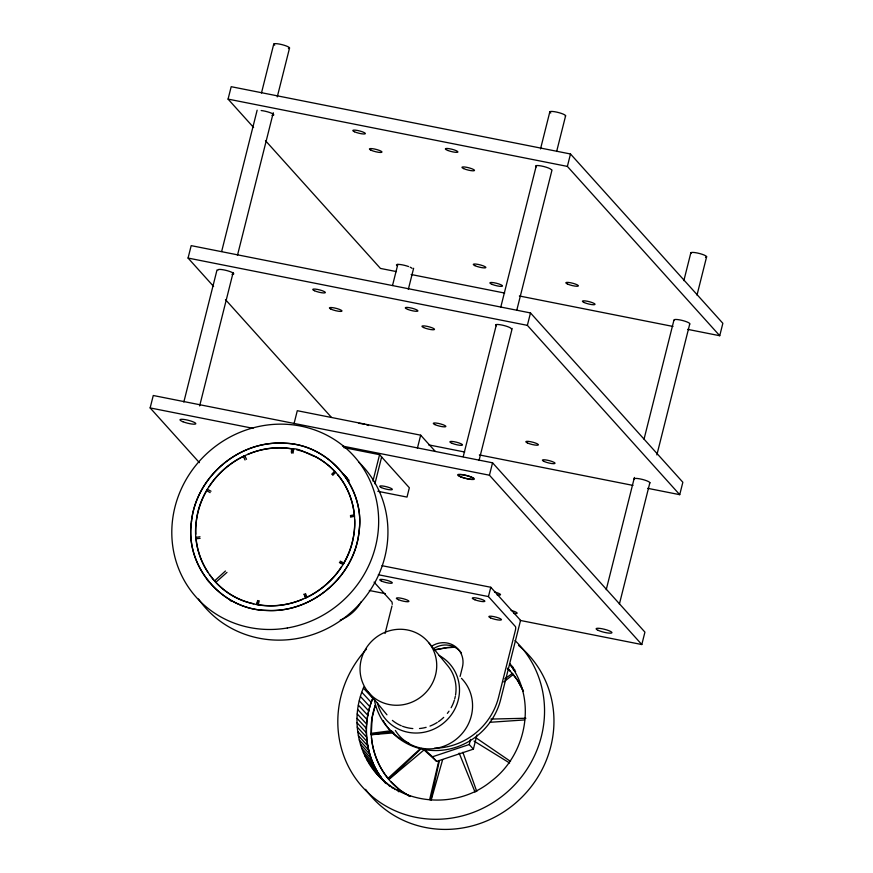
<?xml version="1.0" encoding="UTF-8"?>
<svg xmlns="http://www.w3.org/2000/svg" width="873" height="873" viewBox="0 0 873 873"><rect width="100%" height="100%" fill="white"/><g stroke="black" fill="none" stroke-linecap="round" stroke-linejoin="round"><path stroke-width="1.31" d="M363.921 686.822C349.898 718.228 357.395 758.037 383.705 780.811M406.567 794.561C376.634 776.981 363.615 737.412 375.357 705.089L372.127 717.737L371.265 734.739L393.887 732.851M392.272 604.334L392.064 602.119L374.059 582.105M293.066 453.174L293.666 449.18C278.291 446.365 262.064 448.231 247.714 454.418M291.506 452.869C289.367 442.011 311.912 456.448 315.469 456.634C324.985 461.752 333.355 468.845 339.913 477.422C353.107 494.947 357.657 518.224 352.943 539.558C343.984 584.343 294.354 615.847 250.136 602.992C215.216 594.273 191.34 557.727 196.163 522.283C200.528 476.691 247.059 440.778 292.291 448.875M291.953 452.923L292.761 448.984M430.935 799.93L439.37 760.569M302.756 599.216C288.396 605.404 272.169 607.259 256.793 604.454L257.644 600.537M258.168 604.749L259.237 600.766M429.636 799.657L438.901 760.47M199.415 462.668L150.145 407.92L153.266 395.502L492.558 462.81L644.929 632.128L641.808 644.536L520.243 620.43M213.612 286.442L188.066 258.059L191.187 245.64L530.489 312.938L682.85 482.256L679.729 494.675L647.668 488.313M253.617 127.491L228.071 99.107L231.192 86.689L570.495 153.986L722.855 323.305L719.734 335.723L687.673 329.361M183.832 402.038L217.006 269.975M221.655 251.489L257.142 110.184M261.464 93.018L273.729 44.152M199.644 405.912L233.146 272.529M237.456 255.363L273.282 112.737M277.265 96.892L289.541 48.026M294.026 423.721L297.289 410.703L420.677 435.18L435.234 451.363M392.523 285.515L397.826 264.377M408.324 289.389L413.627 268.251M372.946 481.067L379.569 454.68L343.744 447.576M374.91 483.795L381.643 456.983M417.403 448.198L420.677 435.18M385.069 633.471L391.977 605.993M463.225 456.644L496.399 324.581M500.709 307.416L536.197 166.11M540.518 148.934L549.804 111.962M479.026 460.518L512.2 328.455M516.849 309.97L552.009 169.973M556.647 151.487L565.606 115.836M641.808 644.536L489.447 475.218L492.558 462.81M679.729 494.675L527.368 325.356L530.489 312.938M719.734 335.723L567.374 166.405L570.495 153.986M460.093 676.433L462.406 667.212A21.159 20.068 -42 0 0 454.713 646.118A21.159 20.068 -42 0 0 431.764 646.162M434.481 748.237A65.126 61.743 -42 0 0 498.592 697.2L515.354 630.47A3.252 0.84 -78.8 0 0 515.441 626.596L488.433 596.575L490.779 587.267L381.992 565.682M422.958 748.914L436.653 761.409L473.384 749.143L469.227 744.516L470.514 739.387M473.384 749.143L476.931 735.011M606.233 589.679L634.42 477.433M644.045 439.13L673.901 320.271M683.854 280.659L690.816 252.919M619.383 604.116L649.894 482.627M656.867 454.888L689.703 324.145M697.003 295.096L706.617 256.793M431.197 799.963L442.644 759.641M256.793 604.454L257.928 600.526M363.419 688.153L372.836 698.28C361.062 726.074 365.449 760.558 385.801 783.245M372.836 698.28C361.029 726.107 365.503 760.601 385.844 783.332M209.149 486.621C217.715 473.199 230.297 462.417 244.691 455.695L246.535 459.318M341.31 567.003C332.755 580.425 320.173 591.217 305.768 597.929L303.99 594.251M339.433 562.55L343.078 564.242C351.077 550.841 355.398 535.084 354.624 519.446M332.297 474.617L335.014 471.616M332.853 475.272L335.603 472.315C325.422 461.053 311.639 453.043 296.776 449.857M331.827 474.104L334.719 471.256M371.538 737.914C372.815 753.104 379.013 767.836 388.889 779.425L421.364 748.368M387.983 778.367L420.066 748.936M225.441 571.007L214.518 580.927C224.732 592.385 238.645 600.559 253.683 603.767M507.78 668.522L513.248 674.491L503.743 681.955M388.889 779.425L424.813 749.274M226.969 572.382L215.751 582.378M504.638 678.965L512.309 673.465L517.493 680.231L523.494 691.351L518.016 681.027L513.248 674.491M423.7 748.761L432.495 756.782L469.227 744.516M350.477 516.27L354.438 515.332M350.52 517.143L354.482 516.27C353.27 501.146 347.476 486.294 337.622 474.705M350.411 515.55L354.416 514.852M371.265 734.739L392.806 731.432M199.993 536.764L195.989 537.364C197.003 549.794 201.03 562.092 208.047 572.459M196.054 538.772L200.092 538.346M371.178 733.331L391.399 730.668M489.906 722.298L524.662 719.93M455.16 647.231L446.834 647.624L434.95 649.807L447.805 647.537L455.641 647.264M490.855 719.079L525.895 718.25M228.071 99.107L567.374 166.405M396.462 271.601L380.442 268.426L265.479 140.673M411.161 274.515L504.67 293.066M519.359 295.98L672.985 326.447M188.066 258.059L527.368 325.356M428.599 444.859L464.665 452.018M479.353 454.931L632.98 485.399M150.145 407.92L253.006 428.327M342.5 446.081L489.447 475.218M377.823 491.292L407.014 497.086L409.35 487.778L379.569 454.68M378.325 574.74L488.433 596.575M369.301 590.486L385.331 593.662M211.026 491.215L207.381 489.382C199.382 502.783 195.061 518.54 195.836 534.189M340.219 561.11L343.875 563.02M509.526 663.796C537.31 699.371 526.659 754.73 491.259 781.171C457.583 809.238 401.536 806.292 374.288 770.684M206.595 490.604L210.153 492.612M407.756 795.205L410.135 796.503L400.249 790.272L391.006 781.728M339.521 562.267L343.078 564.242M474.028 741.068L509.603 762.991M475.818 737.718L510.541 761.42M343.853 475.032L345.293 476.331M507.42 668.216L510.192 671.162M509.788 663.796L513.215 667.474M510.629 665.401L514.906 670.006M513.062 668.936L515.627 671.697M361.88 692.344L371.287 702.47M360.473 696.567L369.879 706.694M359.36 700.877L368.777 710.993M358.399 705.198L367.817 715.325M357.744 709.574L367.162 719.701M357.232 713.961L366.649 724.077M357.035 718.348L366.453 728.475M356.992 722.735L366.398 732.862M357.253 727.1L366.671 737.227M357.668 731.443L367.086 741.57M358.388 735.732L367.806 745.858M359.261 739.988L368.679 750.114M360.429 744.156L369.846 754.283M361.749 748.27L371.167 758.397M363.364 752.275L372.782 762.402M397.084 789.945L398.797 791.778M365.11 756.214L374.528 766.33M393.374 787.773L395.087 789.618M367.14 760.001L376.558 770.117M389.838 785.34L392.403 788.101M369.301 763.711L378.718 773.827M371.734 767.236L381.152 777.363M386.39 782.786L389.805 786.464M383.138 779.982L386.564 783.659M377.092 773.925L385.997 783.507M490.779 587.267L520.559 620.354L500.676 699.513A65.126 61.743 -42 0 1 450.37 748.838A65.126 61.743 -42 0 1 386.739 726.096M225.474 299.625L331.314 417.239M432.495 756.782L436.653 761.409M346.024 476.985L346.93 478M343.558 474.126L348.927 480.215M344.071 474.792L346.603 477.695M345.697 477.302L349.08 481.176M229.621 599.445L231.312 601.388M207.239 579.814L208.931 581.745M429.134 643.161A39.078 37.266 -39.5 0 1 402.868 704.762A39.078 37.266 -39.5 0 1 363.157 653.888A39.078 37.266 -39.5 0 1 429.134 643.161L448.427 666.579A39.078 37.266 -39.5 0 1 455.542 695.072M367.642 691.383L386.946 714.801M213.765 580.043L209.444 574.543M243.371 456.306L245.029 459.995M307.089 597.318L305.506 593.575M459.154 753.104L475.065 792.138M304.284 594.142L305.768 597.929M462.865 752.286L476.778 791.527M536.262 166.874A8.141 1.495 14.1 0 1 541.151 165.946A8.141 1.495 14.1 0 1 551.245 169.613M397.357 265.861A8.141 1.495 14.1 0 1 399.005 264.41A8.141 1.495 14.1 0 1 408.586 266.56M410.168 267.203A8.141 1.495 14.1 0 1 412.067 268.371M674.251 320.38A8.141 1.495 14.1 0 1 682.282 320.446A8.141 1.495 14.1 0 1 689.506 324.189M261.169 110.544A8.141 1.495 14.1 0 1 271.558 113.228A8.141 1.495 14.1 0 1 272.016 115.378M496.257 325.825A8.141 1.495 14.1 0 1 502.15 325.094A8.141 1.495 14.1 0 1 511.316 328.99M634.245 479.332A8.141 1.495 14.1 0 1 642.277 479.397A8.141 1.495 14.1 0 1 649.501 483.151M217.988 270.139A8.141 1.495 14.1 0 1 228.049 270.925A8.141 1.495 14.1 0 1 232.011 274.329M358.999 423.361A8.141 1.495 14.1 0 1 364.674 424.333M366.704 424.889A8.141 1.495 14.1 0 1 368.581 425.522M511.065 610.434A6.515 1.2 14.1 0 1 516.98 612.824A6.515 1.2 14.1 0 1 513.739 613.403M494.445 591.959A6.515 1.2 14.1 0 1 500.36 594.349A6.515 1.2 14.1 0 1 497.119 594.928M274.733 45.167A8.141 1.495 14.1 0 1 281.75 44.578A8.141 1.495 14.1 0 1 288.417 48.528M550.798 112.977A8.141 1.495 14.1 0 1 556.788 112.137A8.141 1.495 14.1 0 1 565.311 116.164M691.056 253.377A8.141 1.495 14.1 0 1 699.862 253.607A8.141 1.495 14.1 0 1 705.504 257.295M361.302 601.606A39.078 37.266 -39.5 0 1 340.263 620.081M358.639 462.003A105.819 100.199 -41.1 0 1 349.56 613.686A105.819 100.199 -41.1 0 1 198.477 598.987M455.302 696.392A39.078 37.266 -39.5 0 1 454.68 699M454.309 700.288A39.078 37.266 -39.5 0 1 451.134 707.719M448.995 711.179A39.078 37.266 -39.5 0 1 447.369 713.361M443.702 717.388A39.078 37.266 -39.5 0 1 438.421 721.676M437.275 722.429A39.078 37.266 -39.5 0 1 429.996 726.085M426.133 727.34A39.078 37.266 -39.5 0 1 419.509 728.529M412.831 728.573A39.078 37.266 -39.5 0 1 402.529 726.26M401.307 725.779A39.078 37.266 -39.5 0 1 392.381 720.389M439.108 655.481A42.33 40.365 -39.5 0 1 442.447 723.946A42.33 40.365 -39.5 0 1 377.442 702.885M461.468 678.332A42.33 40.365 -39.5 0 1 455.957 739.464A42.33 40.365 -39.5 0 1 395.36 730.472M515.026 640.542A105.819 100.45 -42.9 0 1 514.295 785.231A105.819 100.45 -42.9 0 1 368.897 793.568A105.819 100.45 -42.9 0 1 366.518 649.054M518.529 645.431A105.819 100.45 -42.9 0 1 519.479 799.559A105.819 100.45 -42.9 0 1 365.58 789.323M386.117 725.223A65.126 61.743 -42 0 1 384.906 723.433M384.338 722.517A65.126 61.743 -42 0 1 383.225 720.662M408.826 743.141A65.126 61.743 -42 0 1 374.201 699.044M433.848 648.464A21.159 20.068 -42 0 1 461.468 653.004M191.187 524.28C185.949 568.388 223.739 610.653 268.131 610.489C313.527 612.431 355.998 574.685 359.272 529.344C364.51 485.235 326.72 442.971 282.328 443.146C236.932 441.203 194.472 478.939 191.187 524.28M191.471 521.497C184.76 565.366 220.924 609.027 265.337 610.358C310.679 613.795 354.22 577.315 358.989 532.137C365.7 488.269 329.536 444.597 285.122 443.277C239.791 439.828 196.239 476.32 191.471 521.497M584.081 302.495A6.515 1.2 14.1 0 0 594.775 304.612A6.515 1.2 14.1 0 0 587.354 301.24A6.515 1.2 14.1 0 0 584.081 302.495M492.296 284.456A6.515 1.2 14.1 0 0 502.455 286.115A6.515 1.2 14.1 0 0 493.845 282.71A6.515 1.2 14.1 0 0 492.296 284.456M567.461 284.02A6.515 1.2 14.1 0 0 578.144 286.137A6.515 1.2 14.1 0 0 570.724 282.776A6.515 1.2 14.1 0 0 567.461 284.02M474.923 265.665A6.515 1.2 14.1 0 0 485.617 267.782A6.515 1.2 14.1 0 0 478.197 264.421A6.515 1.2 14.1 0 0 474.923 265.665M447.882 150.483A6.515 1.2 14.1 0 0 457.899 152.055A6.515 1.2 14.1 0 0 449.06 148.65A6.515 1.2 14.1 0 0 447.882 150.483M463.585 168.576A6.515 1.2 14.1 0 0 474.268 170.693A6.515 1.2 14.1 0 0 466.848 167.332A6.515 1.2 14.1 0 0 463.585 168.576M371.047 150.221A6.515 1.2 14.1 0 0 381.73 152.339A6.515 1.2 14.1 0 0 374.31 148.977A6.515 1.2 14.1 0 0 371.047 150.221M354.427 131.747A6.515 1.2 14.1 0 0 365.11 133.875A6.515 1.2 14.1 0 0 357.69 130.503A6.515 1.2 14.1 0 0 354.427 131.747M544.075 461.446A6.515 1.2 14.1 0 0 554.77 463.563A6.515 1.2 14.1 0 0 547.349 460.191A6.515 1.2 14.1 0 0 544.075 461.446M452.29 443.408A6.515 1.2 14.1 0 0 462.45 445.066A6.515 1.2 14.1 0 0 453.84 441.662A6.515 1.2 14.1 0 0 452.29 443.408M527.456 442.971A6.515 1.2 14.1 0 0 538.139 445.099A6.515 1.2 14.1 0 0 530.719 441.727A6.515 1.2 14.1 0 0 527.456 442.971M434.929 424.616A6.515 1.2 14.1 0 0 445.612 426.744A6.515 1.2 14.1 0 0 438.191 423.372A6.515 1.2 14.1 0 0 434.929 424.616M407.877 309.446A6.515 1.2 14.1 0 0 417.894 311.006A6.515 1.2 14.1 0 0 409.055 307.602A6.515 1.2 14.1 0 0 407.877 309.446M423.58 327.528A6.515 1.2 14.1 0 0 434.263 329.645A6.515 1.2 14.1 0 0 426.842 326.284A6.515 1.2 14.1 0 0 423.58 327.528M331.042 309.173A6.515 1.2 14.1 0 0 341.725 311.301A6.515 1.2 14.1 0 0 334.304 307.929A6.515 1.2 14.1 0 0 331.042 309.173M314.422 290.709A6.515 1.2 14.1 0 0 325.105 292.826A6.515 1.2 14.1 0 0 317.685 289.454A6.515 1.2 14.1 0 0 314.422 290.709M460.933 476.942A8.141 1.495 14.1 0 0 473.395 478.851A8.141 1.495 14.1 0 0 462.254 474.606A8.141 1.495 14.1 0 0 460.933 476.942M598.223 630.361A8.141 1.495 14.1 0 0 611.58 633.012A8.141 1.495 14.1 0 0 602.305 628.8A8.141 1.495 14.1 0 0 598.223 630.361M182.97 421.746A8.141 1.495 14.1 0 0 195.727 423.863A8.141 1.495 14.1 0 0 185.054 419.607A8.141 1.495 14.1 0 0 182.97 421.746M460.813 476.767A8.141 1.495 14.1 0 0 474.083 479.332A8.141 1.495 14.1 0 0 464.545 475.108A8.141 1.495 14.1 0 0 460.813 476.767M287.337 627.982A105.819 100.199 -41.1 0 0 358.137 461.075A105.819 100.199 -41.1 0 0 180.22 491.39A105.819 100.199 -41.1 0 0 287.337 627.982M381.392 487.581A6.515 1.2 14.1 0 0 392.086 489.698A6.515 1.2 14.1 0 0 384.666 486.326A6.515 1.2 14.1 0 0 381.392 487.581M381.37 581.025A6.515 1.2 14.1 0 0 392.053 583.153A6.515 1.2 14.1 0 0 384.633 579.781A6.515 1.2 14.1 0 0 381.37 581.025M474.825 599.762A6.515 1.2 14.1 0 0 484.842 601.333A6.515 1.2 14.1 0 0 476.003 597.929A6.515 1.2 14.1 0 0 474.825 599.762M398.557 599.74A6.515 1.2 14.1 0 0 408.859 601.519A6.515 1.2 14.1 0 0 400.5 598.114A6.515 1.2 14.1 0 0 398.557 599.74M490.582 617.888A6.515 1.2 14.1 0 0 501.233 619.961A6.515 1.2 14.1 0 0 493.703 616.589A6.515 1.2 14.1 0 0 490.582 617.888"/></g></svg>
